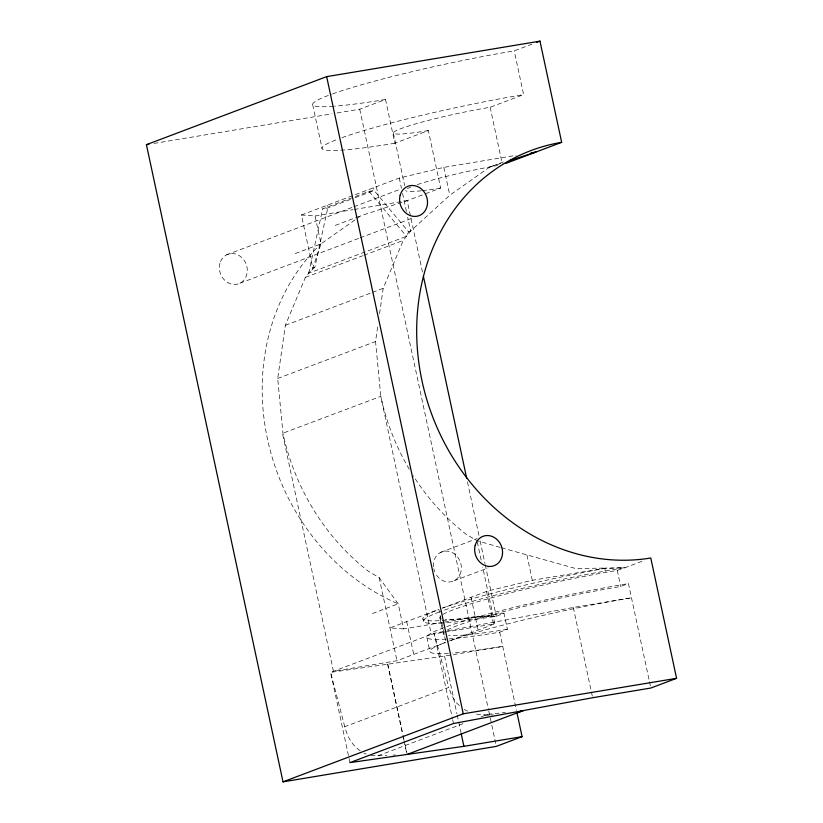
<?xml version="1.0" encoding="UTF-8"?>
<svg xmlns="http://www.w3.org/2000/svg" width="823" height="823" viewBox="0 0 823 823"><rect width="100%" height="100%" fill="white"/><g stroke="black" fill="none" stroke-linecap="round" stroke-linejoin="round"><path stroke-width="0.62" stroke-dasharray="4.12 3.09" d="M442.321 622.466L403.589 628.906L398.209 603.804L379.166 577.623L368.426 571.285A213.301 185.905 69.3 0 1 282.958 433.299L277.701 378.467L285.365 325.28L305.415 277.372L312.791 268.01L321.042 243.824L315.065 215.986L301.424 214.988L312.791 268.01L314.87 267.228L327.76 208.003L327.173 205.266M409.247 469.213A213.301 185.905 69.3 0 1 380.802 396.357L375.545 341.524L377.911 325.064M379.557 313.666L383.199 288.338L403.249 240.429L410.636 231.068L449.78 195.216L489.757 167.069L503.799 161.761M308.656 273.257L322.678 208.847L369.023 191.347L374.105 190.504L408.568 231.849L406.49 236.324L308.656 273.257L314.87 267.228M295.292 253.546L321.042 243.824L361.019 215.667L407.179 200.658L423.917 194.341M439.41 611.952A140.332 11.738 -12.1 0 0 467.063 620.491L496.29 616.324L503.964 613.176L507.421 629.266L499.695 632.187A140.332 11.738 -12.1 0 1 447.712 639.008M337.019 112.977L359.744 109.202L385.493 99.48L394.875 143.233L428.341 130.59L440.655 188.025L425.11 193.889M332.585 93.894A140.332 11.738 -12.1 0 1 514.231 50.872L531.781 44.247M428.341 130.59A67.363 5.638 -12.1 0 1 401.058 128.604A67.363 5.638 -12.1 0 1 490.138 107.268L523.613 94.624L514.231 50.872M301.424 214.988L399.268 178.046L443.803 167.378L516.258 155.321M350.341 199.475L327.76 208.003L322.678 208.847M355.094 197.685L374.105 190.504L373.519 187.767M226.644 254.791L352.81 207.159M354.013 206.707L400.873 189.012M335.27 225.389L361.019 215.667M240.018 283.205L358.972 238.3M360.176 237.847L413.043 217.879M408.568 231.849L410.636 231.068L407.673 217.241M305.415 277.372L362.686 255.747M363.879 255.295L403.249 240.429M285.365 325.28L371.276 292.844M372.469 292.391L383.199 288.338M277.701 378.467L375.545 341.524M403.589 628.906L389.948 627.918L438.875 609.442L445.912 642.259L396.984 660.735L333.459 671.301L282.464 433.382L380.802 396.357L431.303 634.358L494.829 623.793L482.669 567.088M440.727 552.336L477.217 538.551M454.09 580.75L488.224 567.86M372.459 613.526L398.209 603.804A213.301 185.905 69.3 0 1 321.042 243.824M442.445 608.094L487.792 590.976L532.327 580.308L606.037 568.045L625.027 567.716L643.751 560.648M477.289 616.653L495.168 616.314L477.289 616.653L443.566 622.26M449.481 640.911L494.829 623.793M447.126 630.13A123.491 10.329 -12.1 0 1 620.707 586.49L628.433 583.579L649.213 680.518M360.196 750.73C351.966 745.35 347.141 736.04 344.744 726.719L448.813 687.431L434.153 633.278L442.928 631.653M370.957 755.637L377.973 755.792L464.295 723.201M481.074 716.864L487.833 714.313L505.507 712.461M442.928 614.462A123.491 10.329 -12.1 0 1 617.26 570.401L625.027 567.716M489.757 167.069L501.567 163.221M447.938 630.727L573.302 607.477L631.478 597.796A140.332 11.738 -12.1 0 0 447.815 641.549M154.004 143.418L331.978 113.821M315.065 215.986L352.923 209.68M354.188 209.474L407.179 200.658L422.796 273.493M349.96 762.612L330.62 672.37L444.564 656.075L502.74 646.405L473.564 650.787L452.033 653.092M484.675 715.506L489.654 715.115M490.899 715.012L493.378 714.817M487.833 714.313L479.315 714.734L475.715 713.942M377.973 755.792L386.789 755.38M393.085 755.092L395.606 754.969M448.453 653.277L435.892 653.544A140.332 11.738 -12.1 0 1 445.912 642.259M501.372 547.758L575.833 568.57L606.037 568.045L590.883 571.028A140.332 11.738 -12.1 0 0 442.805 608.002M500.158 547.408L477.011 540.68L466.26 534.343A213.301 185.905 69.3 0 1 413.218 475.715M363.941 753.271L366.276 754.063M464.265 709.467L467.587 711.175M481.29 618.382L478.585 616.16L466.528 617.98A140.332 11.738 -12.1 0 1 438.875 609.442M459.419 705.548L456.621 703.037L451.724 695.723L448.813 687.431M369.023 191.347L406.49 236.324M344.744 726.719L330.62 672.37L434.153 633.278L452.424 718.51M605.296 571.059L604.74 568.528L623.772 567.767L591.418 573.538A140.332 11.738 -12.1 0 0 440.346 611.602M649.481 681.773L650.561 686.783M617.26 570.401L620.707 586.49M490.138 107.268L502.452 164.693M573.302 607.477L592.375 696.464M443.803 167.378L449.78 195.216M526.946 555.196L532.327 580.308M393.404 133.141L404.649 185.576M467.485 481.949L479.058 535.948M480.138 540.978L484.984 563.58M485.251 564.835L496.29 616.324M499.695 632.187L516.443 710.321M399.268 178.046L401.47 188.323M402.55 193.354L406.593 212.211M477.278 541.945L481.599 562.058M486.506 591.459L493.543 624.276M471.054 597.292L478.091 630.109M359.744 109.202L488.523 709.92M488.8 711.175L496.341 746.368M439.924 617.847L443.371 633.936M444.564 656.075L456.919 713.736M457.197 714.992L460.952 732.532M452.691 719.765L453.494 723.52M312.709 104.788L322.091 148.541M422.929 618.896L423.464 621.406M426.911 637.496L429.966 651.713M406.685 621.602L413.722 654.408M379.166 577.623L396.984 660.735M387.839 664.182L402.889 734.373M403.157 735.628L403.959 739.383M405.039 744.404L406.922 753.179M387.592 664.223L402.632 734.394M402.9 735.649L403.712 739.414M403.98 740.659L406.665 753.199M503.964 613.176A123.491 10.329 -12.1 0 1 445.14 619.462M441.025 618.711A123.491 10.329 -12.1 0 1 440.398 616.365M507.421 629.266A123.491 10.329 -12.1 0 1 448.586 635.551M444.471 634.8A123.491 10.329 -12.1 0 1 446.375 630.552M446.169 639.111A140.332 11.738 -12.1 0 1 445.768 626.972M446.786 626.601A140.332 11.738 -12.1 0 1 628.433 583.579M394.875 143.233A140.332 11.738 -12.1 0 1 338.037 139.087M341.967 137.647A140.332 11.738 -12.1 0 1 523.613 94.624M440.655 188.025A67.363 5.638 -12.1 0 1 422.631 190.627M421.366 190.771A67.363 5.638 -12.1 0 1 405.718 190.566M407.364 188.724A67.363 5.638 -12.1 0 1 410.903 187.006M417.354 184.609A67.363 5.638 -12.1 0 1 497.678 165.505M385.493 99.48A140.332 11.738 -12.1 0 1 334.57 106.218M333.51 106.301A140.332 11.738 -12.1 0 1 331.566 94.264M433.526 566.78A15.719 13.703 69.3 0 1 451.354 552.151A15.719 13.703 69.3 0 1 458.277 577.314A15.719 13.703 69.3 0 1 435.141 572.685M434.739 571.748A15.719 13.703 69.3 0 1 433.834 568.796M219.936 263.298A15.719 13.703 69.3 0 0 236.613 284.316A15.719 13.703 69.3 0 0 243.443 259.389A15.719 13.703 69.3 0 0 219.936 263.298"/><path stroke-width="1.23" d="M520.568 710.887L523.078 710.619L407.19 754.424L349.96 762.612L453.494 723.52L592.653 697.719L650.828 688.038L676.578 678.317L650.777 557.994A213.301 185.905 69.3 0 1 421.993 380.812A213.301 185.905 69.3 0 1 561.667 142.328L539.981 41.15L326.659 76.632L146.422 144.683L283.019 781.85L496.341 746.368L522.091 736.647L516.978 712.831M536.462 42.477L539.981 41.15M506.032 163.335L561.667 142.328M283.019 781.85L463.256 713.798L676.578 678.317M517.338 712.841L523.346 710.568M509.828 160.536L535.917 152.049L531.01 152.872M146.422 144.683L148.953 144.262M407.19 754.424L463.915 746.327L522.091 736.647M423.331 276.003L466.682 478.184M326.659 76.632L463.256 713.798M461.219 733.787L463.915 746.327M400.163 195.246A15.719 13.703 69.3 0 0 416.85 216.264A15.719 13.703 69.3 0 0 423.68 191.337A15.719 13.703 69.3 0 0 400.163 195.246M475.21 545.279A15.719 13.703 69.3 0 0 491.887 566.296A15.719 13.703 69.3 0 0 498.717 541.369A15.719 13.703 69.3 0 0 475.21 545.279"/></g></svg>
